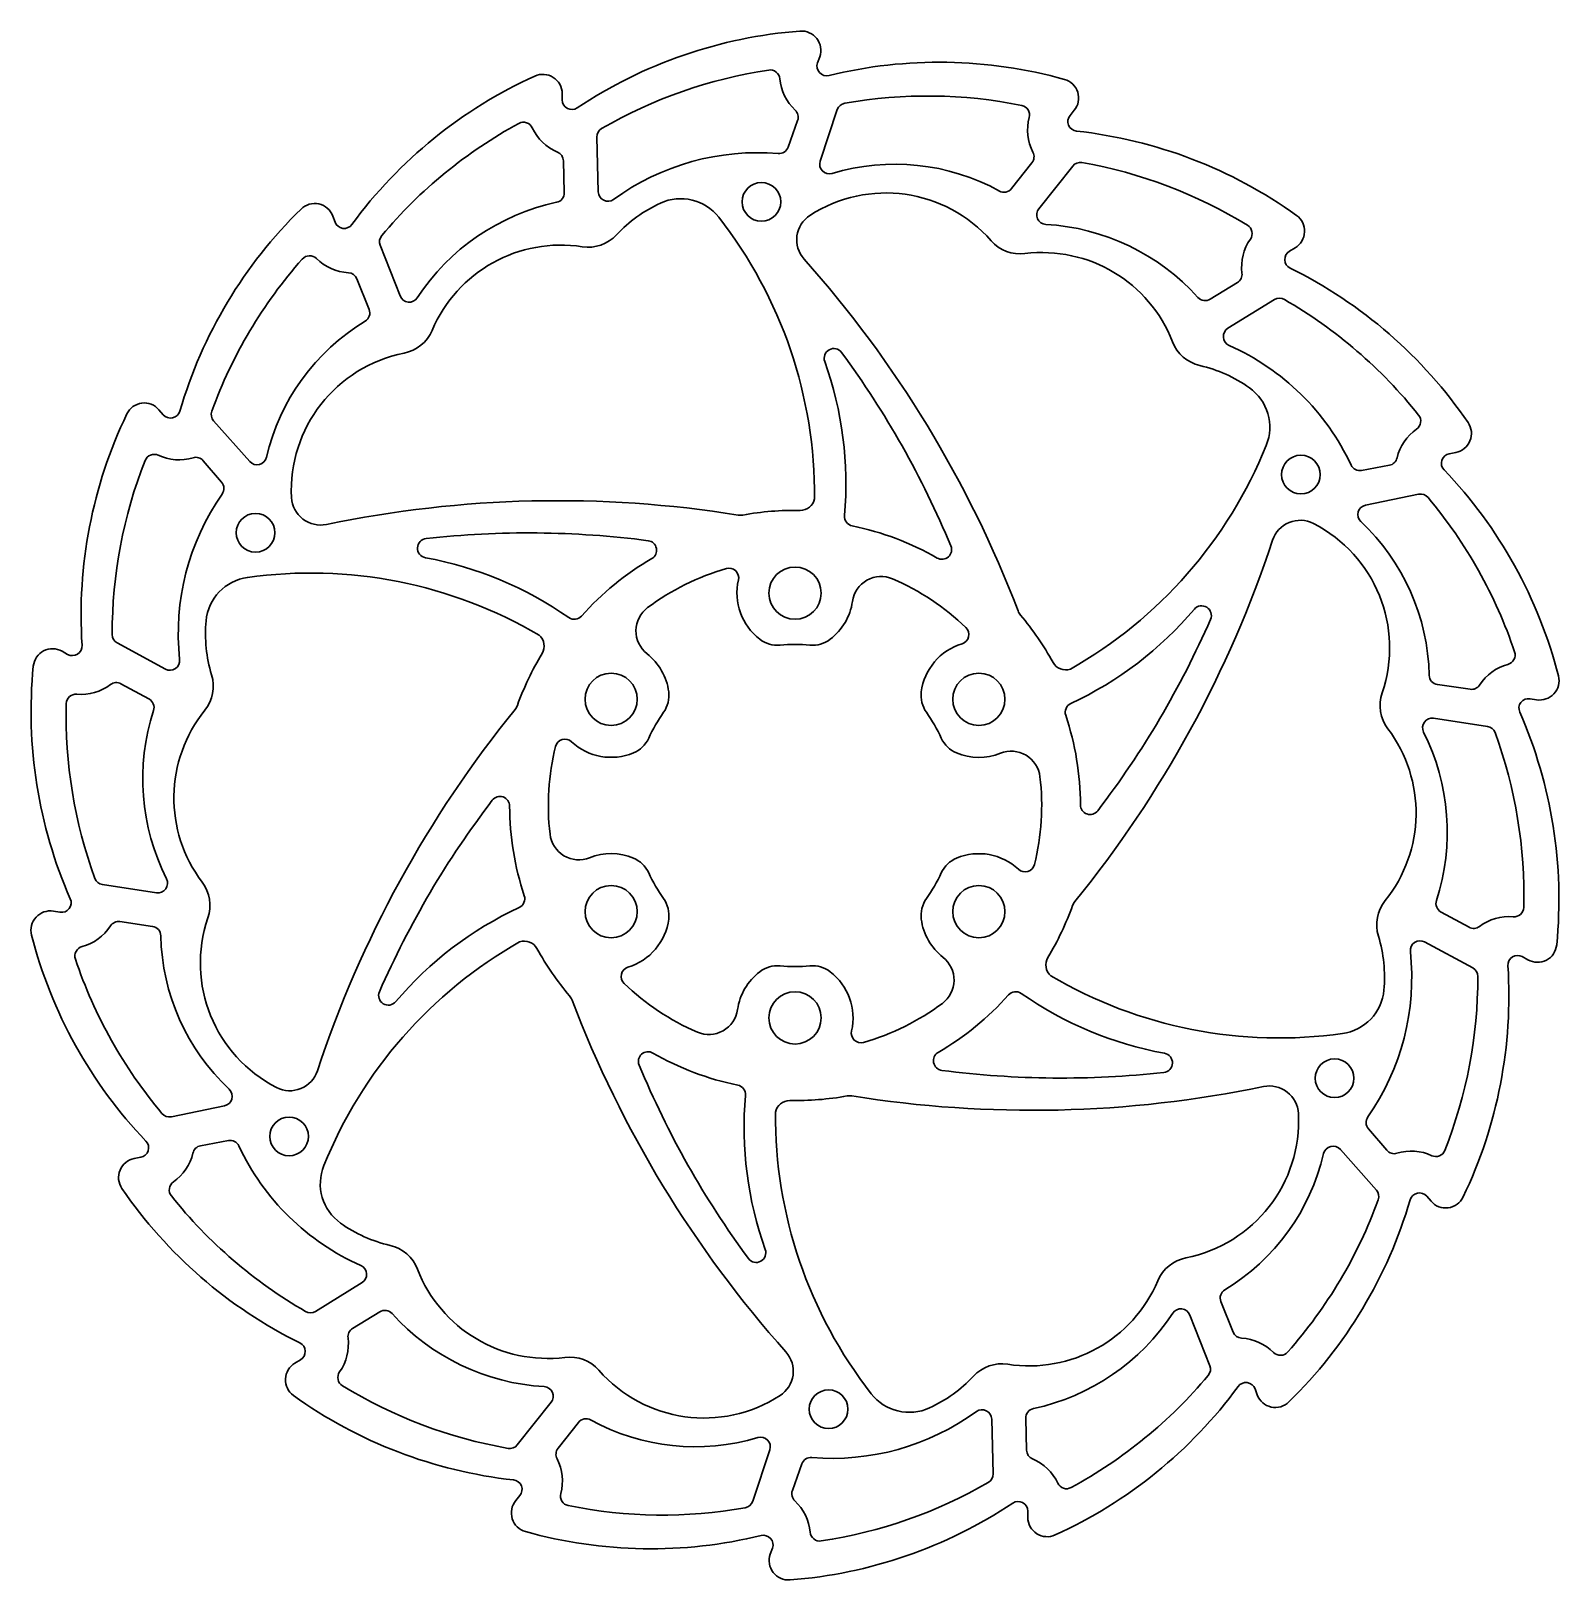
# Model space of a CAD drawing. Header units: millimetres. Extents: x 605 to 763, y 136 to 297.
import ezdxf

# ---------------------------------------------------------------- set-up
doc = ezdxf.new("R2010")
doc.units = ezdxf.units.MM
doc.layers.add('细', color=7, linetype='Continuous', lineweight=13)

msp = doc.modelspace()

# ---------------------------------------------------------------- linework, layer by layer
at = {"layer": '细', "lineweight": 30}
for points in [[(750.81, 251.16, -0.595405), (751.35, 252.83), (752.01, 252.95, 0.541429), (753.29, 256.05, 0.128767), (734.9, 272.01, -0.595405), (734.83, 273.77), (735.41, 274.11, 0.541429), (735.56, 277.46, 0.128767), (712.82, 286.17, -0.595405), (712.15, 287.8), (712.58, 288.32, 0.541429), (711.57, 291.51, 0.128767), (687.23, 291.92, -0.595405), (686.04, 293.22), (686.27, 293.86, 0.541429), (684.23, 296.51, 0.128767), (661.21, 288.57, -0.595405), (659.65, 289.39), (659.65, 290.06, 0.541429), (656.82, 291.86, 0.128767), (637.91, 276.52, -0.595405), (636.17, 276.76), (635.93, 277.39, 0.541429), (632.66, 278.12, 0.128767), (620.13, 257.23, -0.595405), (618.41, 256.86), (617.97, 257.37, 0.541429), (614.65, 256.94, 0.128767), (610.02, 233.03, -0.595405), (608.53, 232.09), (607.95, 232.42, 0.541429), (604.98, 230.88, 0.128767), (608.8, 206.83, -0.595405), (607.73, 205.44), (607.06, 205.55, 0.541429), (604.8, 203.08, 0.128767), (616.62, 181.79, -0.595405), (616.08, 180.11), (615.42, 179.99, 0.541429), (614.14, 176.89, 0.128767), (632.53, 160.93, -0.595405), (632.6, 159.17), (632.02, 158.83, 0.541429), (631.87, 155.49, 0.128767), (654.61, 146.77, -0.595405), (655.28, 145.15), (654.85, 144.63, 0.541429), (655.86, 141.43, 0.128767), (680.21, 141.02, -0.595405), (681.39, 139.72), (681.16, 139.09, 0.541429), (683.2, 136.43, 0.128767), (706.22, 144.37, -0.595405), (707.78, 143.55), (707.78, 142.88, 0.541429), (710.61, 141.08, 0.128767), (729.52, 156.42, -0.595405), (731.27, 156.18), (731.5, 155.55, 0.541429), (734.77, 154.83, 0.128767), (747.3, 175.71, -0.595405), (749.02, 176.08), (749.46, 175.57, 0.541429), (752.78, 176.01, 0.128767), (757.41, 199.91, -0.595405), (758.9, 200.85), (759.48, 200.52, 0.541429), (762.45, 202.07, 0.128767), (758.63, 226.12, -0.595405), (759.7, 227.5), (760.37, 227.4, 0.541429), (762.63, 229.86, 0.128767)], [(683.73, 288.33, -0.184786), (682.15, 291.58, 0.432037), (681, 292.48, 0.094222), (663.73, 286.44, 0.275198), (663.23, 285.54), (663.38, 279.89, 0.603624), (664.97, 279.11, -0.180501), (681.98, 283.85, 0.341093), (683.01, 284.51), (683.99, 287.27, 0.298403)], [(708.31, 283.98, -0.185563), (707.93, 287.58, 0.432037), (707.16, 288.82, 0.094222), (688.86, 289.05, 0.275198), (688.09, 288.39), (686.32, 283.06, 0.608326), (687.55, 281.79, -0.201865), (704.84, 279.98, 0.367178), (706.11, 280.23), (708.21, 282.9, 0.292688)], [(659.16, 284, -0.185369), (656.56, 286.51, 0.432037), (655.17, 286.97, 0.094232), (641, 275.38, 0.274428), (640.84, 274.37), (642.89, 269.13, 0.608664), (644.66, 268.94, -0.197377), (659.07, 278.81, 0.3611), (659.86, 279.81), (659.77, 283.1, 0.294124)], [(729.92, 271.5, -0.185369), (730.79, 275.01, 0.432037), (730.49, 276.44, 0.094232), (713.38, 282.92, 0.274428), (712.42, 282.56), (708.91, 278.15, 0.608664), (709.63, 276.53, -0.197377), (725.37, 268.99, 0.3611), (726.64, 268.8), (729.45, 270.52, 0.294124)], [(675.83, 277.27, 0.347565), (669.81, 278.73, 0.097822), (665.27, 275.45, -0.24864), (661.73, 274.22, 0.343603), (646.21, 265.58, -0.24864), (643.3, 263.22, 0.37271), (631.67, 248.3, 0.459843), (635.28, 245.52, -0.091197), (677.83, 246.49, 0.084377), (678.33, 246.49, -0.048742), (684.24, 246.97, 0.364114), (685.74, 248.18, 0.169243)], [(722.74, 264.39, 0.343603), (707.49, 273.51, -0.24864), (703.99, 274.84, 0.37271), (685.26, 277.46, 0.459843), (684.65, 272.94, -0.091197), (706.77, 236.58, 0.084377), (707.02, 236.15, -0.048742), (710.39, 231.26, 0.364114), (712.19, 230.57, 0.169243), (732.43, 253.69, 0.347565), (730.68, 259.65, 0.097822), (725.57, 261.94, -0.24864)], [(637.55, 271.53, -0.185563), (634.24, 273, 0.432037), (632.78, 272.95, 0.094222), (623.43, 257.22, 0.275198), (623.62, 256.22), (627.35, 252.02, 0.608326), (629.07, 252.46, -0.201865), (639.28, 266.52, 0.367178), (639.69, 267.75), (638.43, 270.9, 0.292688)], [(745.95, 252.39, -0.184786), (747.97, 255.38, 0.432037), (748.18, 256.82, 0.094222), (734.31, 268.76, 0.275198), (733.29, 268.75), (728.47, 265.79, 0.603624), (728.59, 264.02, -0.180501), (741.2, 251.66, 0.341093), (742.29, 251.1), (745.16, 251.63, 0.298403)], [(688.84, 246.44, 0.380634), (689.64, 245.37, -0.079981), (698.41, 242.05, 0.716297), (699.83, 243.3, 0.06013), (688.53, 263.29, 0.863946), (686.79, 262.36, -0.107588)], [(621.49, 252.41, -0.184786), (617.89, 252.67, 0.432037), (616.54, 252.13, 0.094222), (613.13, 234.15, 0.275198), (613.65, 233.27), (618.63, 230.57, 0.603624), (620.1, 231.56, -0.180501), (624.5, 248.66, 0.341093), (624.44, 249.88), (622.54, 252.11, 0.298403)], [(754.48, 228.92, -0.185563), (757.41, 231.06, 0.432037), (758.1, 232.34, 0.094222), (749.15, 248.3, 0.275198), (748.18, 248.64), (742.69, 247.51, 0.608326), (742.2, 245.81, -0.201865), (749.27, 229.93, 0.367178), (750.13, 228.96), (753.5, 228.48, 0.292688)], [(737.3, 245.62, -0.37271), (744.41, 228.1, 0.24864), (745, 224.4, -0.343603), (744.72, 206.64, 0.24864), (744.02, 202.96, -0.097822), (744.59, 197.39, -0.347565), (740.31, 192.9, -0.169243), (710.16, 198.86, -0.364114), (709.86, 200.77, 0.048742), (712.41, 206.13, -0.084377), (712.65, 206.56, 0.091197), (733.09, 243.89, -0.459843)], [(661.65, 236.05, -0.380634), (660.33, 235.89, 0.107588), (645.51, 242.08, -0.863946), (645.58, 244.06, -0.06013), (668.54, 243.84, -0.716297), (668.91, 241.99, 0.079981)], [(623.41, 229.98, -0.24864), (622.71, 226.31, 0.343603), (622.43, 208.55, -0.24864), (623.02, 204.85, 0.37271), (630.13, 187.32, 0.459843), (634.34, 189.05, -0.091197), (654.78, 226.38, 0.084377), (655.02, 226.82, -0.048742), (657.57, 232.17, 0.364114), (657.27, 234.08, 0.169243), (627.12, 240.04, 0.347565), (622.84, 235.56, 0.097822)], [(696.77, 228.21, -0.294795), (700.98, 233.19, 0.572829), (701.38, 234.86, 0.089771), (693.81, 239.89, 0.493643), (689.65, 237.56, -0.19624), (687.36, 233.65, -0.188391), (685.26, 233.05, 0.046422), (682.17, 233.05, -0.188391), (680.07, 233.65, -0.294795), (677.87, 239.78, 0.572829), (676.62, 240.96, 0.089771), (668.48, 236.92, 0.493643), (668.42, 232.16, -0.19624), (670.66, 228.21, -0.188391), (670.13, 226.1, 0.046422), (668.59, 223.42, -0.188391), (667.02, 221.91, -0.294795), (660.61, 223.06, 0.572829), (658.96, 222.57, 0.089771), (658.39, 213.51, 0.493643), (662.48, 211.07, -0.19624), (667.02, 211.03, -0.188391), (668.59, 209.52, 0.046422), (670.13, 206.85, -0.188391), (670.66, 204.73, -0.294795), (666.45, 199.76, 0.572829), (666.05, 198.08, 0.089771), (673.62, 193.05, 0.493643), (677.78, 195.38, -0.19624), (680.07, 199.29, -0.188391), (682.17, 199.89, 0.046422), (685.26, 199.89, -0.188391), (687.36, 199.29, -0.294795), (689.56, 193.17, 0.572829), (690.81, 191.98, 0.089771), (698.95, 196.02, 0.493643), (699.01, 200.78, -0.19624), (696.77, 204.73, -0.188391), (697.3, 206.85, 0.046422), (698.84, 209.52, -0.188391), (700.41, 211.03, -0.294795), (706.82, 209.88, 0.572829), (708.48, 210.37, 0.089771), (709.04, 219.44, 0.493643), (704.95, 221.87, -0.19624), (700.41, 221.91, -0.188391), (698.84, 223.42, 0.046422), (697.3, 226.1, -0.188391)], [(725, 236.76, -0.107588), (712.23, 227.01, 0.380634), (711.7, 225.79, -0.079981), (713.22, 216.54, 0.716297), (715.01, 215.93, 0.06013), (726.67, 235.71, 0.863946)], [(612.96, 228.97, -0.185369), (609.48, 227.97, 0.432037), (608.39, 227, 0.094232), (611.34, 208.94, 0.274428), (612.13, 208.29), (617.7, 207.45, 0.608664), (618.75, 208.89, -0.197377), (617.41, 226.29, 0.3611), (616.93, 227.48), (614.04, 229.05, 0.294124)], [(754.47, 203.97, -0.185369), (757.95, 204.97, 0.432037), (759.04, 205.94, 0.094232), (756.09, 224.01, 0.274428), (755.3, 224.65), (749.73, 225.49, 0.608664), (748.69, 224.06, -0.197377), (750.02, 206.65, 0.3611), (750.5, 205.46), (753.39, 203.89, 0.294124)], [(655.73, 207.15, -0.079981), (654.22, 216.4, 0.716297), (652.42, 217.01, 0.06013), (640.76, 197.23, 0.863946), (642.43, 196.19, -0.107588), (655.2, 205.93, 0.380634)], [(612.95, 204.02, -0.185563), (610.02, 201.89, 0.432037), (609.33, 200.6, 0.094222), (618.28, 184.64, 0.275198), (619.25, 184.3), (624.74, 185.43, 0.608326), (625.23, 187.14, -0.201865), (618.16, 203.01, 0.367178), (617.3, 203.98), (613.94, 204.47, 0.292688)], [(657.04, 201.68, 0.364114), (655.24, 202.37, 0.169243), (635.01, 179.25, 0.347565), (636.75, 173.3, 0.097822), (641.86, 171.01, -0.24864), (644.69, 168.55, 0.343603), (659.94, 159.43, -0.24864), (663.44, 158.1, 0.37271), (682.17, 155.49, 0.459843), (682.78, 160, -0.091197), (660.67, 196.36, 0.084377), (660.41, 196.8, -0.048742)], [(745.94, 180.53, -0.184786), (749.54, 180.28, 0.432037), (750.89, 180.82, 0.094222), (754.3, 198.8, 0.275198), (753.78, 199.68), (748.8, 202.37, 0.603624), (747.33, 201.38, -0.180501), (742.93, 184.28, 0.341093), (742.99, 183.06), (744.89, 180.84, 0.298403)], [(698.9, 189.1, 0.06013), (721.85, 188.89, 0.863946), (721.92, 190.86, -0.107588), (707.1, 197.05, 0.380634), (705.78, 196.89, -0.079981), (698.52, 190.96, 0.716297)], [(680.64, 170.58, -0.107588), (678.59, 186.51, 0.380634), (677.79, 187.57, -0.079981), (669.02, 190.89, 0.716297), (667.6, 189.64, 0.06013), (678.9, 169.65, 0.863946)], [(689.1, 186.45, -0.084377), (689.6, 186.46, 0.091197), (732.15, 187.42, -0.459843), (735.76, 184.64, -0.37271), (724.13, 169.72, 0.24864), (721.22, 167.36, -0.343603), (705.7, 158.72, 0.24864), (702.16, 157.49, -0.097822), (697.62, 154.21, -0.347565), (691.6, 155.68, -0.169243), (681.69, 184.76, -0.364114), (683.19, 185.98, 0.048742)], [(621.48, 180.55, -0.184786), (619.46, 177.56, 0.432037), (619.25, 176.12, 0.094222), (633.12, 164.18, 0.275198), (634.14, 164.19), (638.96, 167.16, 0.603624), (638.84, 168.92, -0.180501), (626.23, 181.28, 0.341093), (625.14, 181.84), (622.27, 181.31, 0.298403)], [(729.88, 161.42, -0.185563), (733.19, 159.94, 0.432037), (734.65, 159.99, 0.094222), (744, 175.72, 0.275198), (743.81, 176.73), (740.09, 180.92, 0.608326), (738.36, 180.49, -0.201865), (728.15, 166.42, 0.367178), (727.74, 165.2), (729, 162.04, 0.292688)], [(637.51, 161.44, -0.185369), (636.64, 157.93, 0.432037), (636.94, 156.5, 0.094232), (654.05, 150.03, 0.274428), (655.01, 150.39), (658.52, 154.79, 0.608664), (657.8, 156.41, -0.197377), (642.06, 163.96, 0.3611), (640.79, 164.14), (637.98, 162.42, 0.294124)], [(708.27, 148.94, -0.185369), (710.88, 146.43, 0.432037), (712.26, 145.98, 0.094232), (726.43, 157.56, 0.274428), (726.59, 158.57), (724.54, 163.81, 0.608664), (722.77, 164, -0.197377), (708.36, 154.14, 0.3611), (707.57, 153.13), (707.66, 149.84, 0.294124)], [(683.7, 144.61, -0.184786), (685.28, 141.37, 0.432037), (686.43, 140.46, 0.094222), (703.7, 146.5, 0.275198), (704.2, 147.4), (704.05, 153.05, 0.603624), (702.46, 153.84, -0.180501), (685.45, 149.09, 0.341093), (684.42, 148.43), (683.44, 145.68, 0.298403)], [(659.12, 148.96, -0.185563), (659.5, 145.36, 0.432037), (660.27, 144.12, 0.094222), (678.57, 143.89, 0.275198), (679.34, 144.56), (681.11, 149.88, 0.608326), (679.88, 151.15, -0.201865), (662.59, 152.97, 0.367178), (661.32, 152.71), (659.22, 150.04, 0.292688)]]:
    msp.add_lwpolyline(points, format="xyb", close=True, dxfattribs=at)
for centre, radius in [((680.24, 278.86), 2), ((736.01, 250.67), 2), ((627.95, 244.66), 2), ((683.72, 238.42), 2.7), ((664.71, 227.45), 2.7), ((702.72, 227.45), 2.7), ((664.71, 205.5), 2.7), ((702.72, 205.5), 2.7), ((683.72, 194.52), 2.7), ((739.49, 188.28), 2), ((631.42, 182.27), 2), ((687.19, 154.08), 2)]:
    msp.add_circle(centre, radius, dxfattribs=at)

doc.saveas('drawing.dxf')
